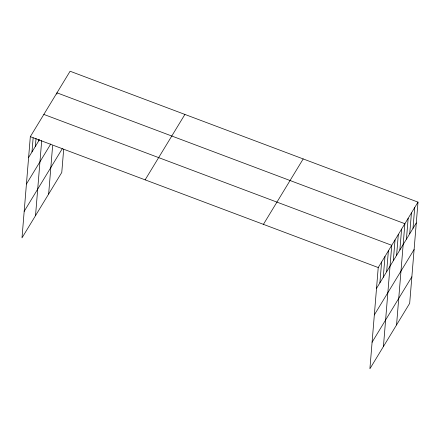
<?xml version="1.0" encoding="UTF-8"?>
<svg xmlns="http://www.w3.org/2000/svg" width="440" height="440" viewBox="0 0 440 440"><rect width="100%" height="100%" fill="white"/><g stroke="black" fill="none" stroke-linecap="round" stroke-linejoin="round"><path stroke-width="0.66" d="M418 202.12L378.23 267.548L369.908 368.764L409.679 303.341L418 202.12L70.092 71.236L30.322 136.659L22 237.881L61.771 172.453L63.679 149.248M31.988 151.948L33.149 137.825M35.371 146.388L36.031 138.32M38.748 140.828L38.858 139.486M35.525 215.633L41.696 140.575M48.648 194.046L52.624 145.662M56.859 94.171L56.969 92.824L404.877 223.713L396.556 324.935M379.896 282.838L381.607 261.987M383.273 277.277L384.989 256.427M386.656 271.716L388.372 250.861M383.427 346.522L391.749 245.3L43.846 114.417M393.316 260.761L395.032 239.905M396.6 255.36L398.31 234.509M399.877 249.964L401.594 229.108M406.439 239.168L408.155 218.312M409.723 233.772L411.439 212.916M413.006 228.371L414.716 207.521M28.606 157.514L39.424 139.717M26.428 184.036L50.776 143.979M24.178 211.36L62.315 148.632M145.129 179.85L184.905 114.428M263.417 224.351L303.193 158.928M376.514 288.398L416.284 222.976M374.33 314.919L414.106 249.497M372.086 342.243L411.857 276.821M30.322 136.659L378.23 267.548"/></g></svg>
